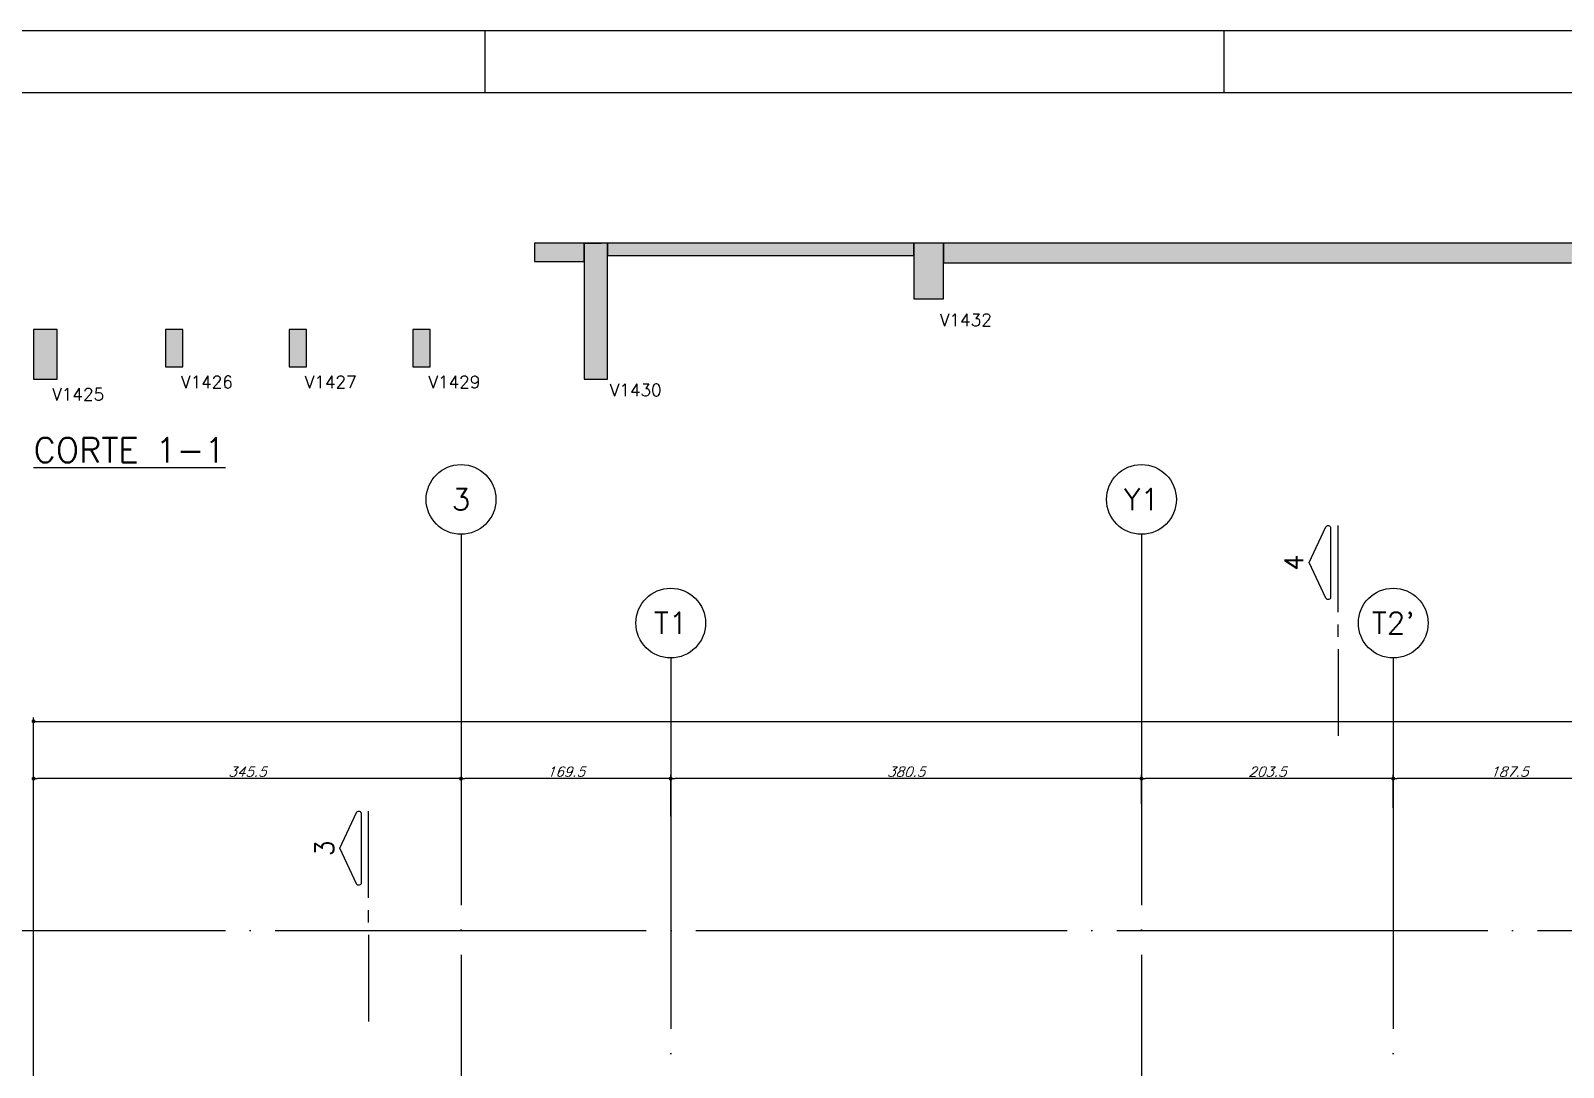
# Model space of a CAD drawing. Header units: millimetres. Extents: x -2290 to 5505, y -2157 to 2343.
# Drawn here: x -1607 to -368, y 1504 to 2343 of the extents above; entities that cross this region are included whole.
import ezdxf
from ezdxf.enums import TextEntityAlignment as Align

# ---------------------------------------------------------------- set-up
doc = ezdxf.new("R2010")
doc.units = ezdxf.units.MM
doc.header["$LTSCALE"] = 50
doc.linetypes.add('EIXO', pattern=[6.8, 6, -0.4, 0, -0.4])
for name, color, linetype in [('F-CORTE', 4, 'Continuous'), ('F-CORTE-INDICAÇÃO', 4, 'Continuous'), ('F-COTAS', 106, 'Continuous'), ('F-EIXO', 12, 'EIXO'), ('F-MARGEM', 1, 'Continuous'), ('F-SOLIDO-CORTE', 71, 'Continuous'), ('F-TEXTO', 6, 'Continuous'), ('F-TEXTO-YELLOW', 2, 'Continuous')]:
    doc.layers.add(name, color=color, linetype=linetype)
doc.styles.add('CP-TEXT-INCL', font='simplex.shx', dxfattribs={"oblique": 20})
doc.styles.add('MCP', font='simplex.shx')
doc.styles.add('ROMANS', font='simplex.shx')
doc.dimstyles.new('CP-COTAS-50', dxfattribs={"dimscale": 0.64, "dimtxt": 12.5, "dimasz": 5, "dimexe": 5, "dimexo": 5, "dimgap": 2.5, "dimtad": 1, "dimdec": 1, "dimdsep": 46, "dimtxsty": 'CP-TEXT-INCL', "dimblk1": 'DOT', "dimblk2": 'DOT', "dimsah": 1, "dimcen": 9, "dimclrd": 256, "dimclre": 256, "dimclrt": 256, "dimadec": 0, "dimazin": 0, "dimtfac": 1, "dimtdec": 1, "dimtmove": 2, "dimatfit": 3, "dimldrblk": 'DOT', "dimfxl": 0, "dimtolj": 1, "dimarcsym": 0})

# ---------------------------------------------------------------- blocks, each defined once
blk = doc.blocks.new('*U62')
at = {"layer": 'F-CORTE-INDICAÇÃO'}
for p, q in [((70, 0), (0, 0)), ((80, 0), (90, 0)), ((100, 0), (170, 0))]:
    blk.add_line(p, q, dxfattribs=at)
blk.add_lwpolyline([(112, 6, -0.802585), (111.2, 9.8), (140, 23.3), (168.8, 9.8, -0.802585), (168, 6)], format="xyb", close=True, dxfattribs=at)
at = {"layer": 'F-CORTE-INDICAÇÃO', "style": 'ROMANS'}
blk.add_attdef('CORTE', text='', height=15, dxfattribs=at).set_placement((140, 35.8), align=Align.MIDDLE_CENTER)
at = {"layer": 'F-CORTE-INDICAÇÃO', "color": 2, "style": 'ROMANS'}
blk.add_attdef('FOLHA', text='', height=12, dxfattribs=at).set_placement((140, -10), align=Align.MIDDLE_CENTER)
blk = doc.blocks.new('*U64')
at = {"layer": 'F-CORTE-INDICAÇÃO'}
for p, q in [((70, 0), (0, 0)), ((80, 0), (90, 0)), ((100, 0), (170, 0))]:
    blk.add_line(p, q, dxfattribs=at)
blk.add_lwpolyline([(112, 6, -0.802585), (111.2, 9.8), (140, 23.3), (168.8, 9.8, -0.802585), (168, 6)], format="xyb", close=True, dxfattribs=at)
at = {"layer": 'F-CORTE-INDICAÇÃO', "style": 'ROMANS'}
blk.add_attdef('CORTE', text='', height=15, dxfattribs=at).set_placement((140, 35.8), align=Align.MIDDLE_CENTER)
at = {"layer": 'F-CORTE-INDICAÇÃO', "color": 2, "style": 'ROMANS'}
blk.add_attdef('FOLHA', text='', height=12, dxfattribs=at).set_placement((140, -10), align=Align.MIDDLE_CENTER)
blk = doc.blocks.new('*U46')
at = {"layer": 'F-EIXO'}
blk.add_line((0, 0), (0, -2961.1), dxfattribs=at)
at = {"layer": 'F-EIXO', "color": 2, "linetype": 'Continuous'}
blk.add_circle((0, 28.2), 28.2, dxfattribs=at)
at = {"layer": 'F-TEXTO', "style": 'ROMANS'}
blk.add_attdef('EIXO', text='', height=17.5, rotation=360, dxfattribs=at).set_placement((0, 28.2), align=Align.MIDDLE_CENTER)
blk = doc.blocks.new('*U44')
at = {"layer": 'F-EIXO'}
blk.add_line((0, 0), (0, -2861.1), dxfattribs=at)
at = {"layer": 'F-EIXO', "color": 2, "linetype": 'Continuous'}
blk.add_circle((0, 28.2), 28.2, dxfattribs=at)
at = {"layer": 'F-TEXTO', "style": 'ROMANS'}
blk.add_attdef('EIXO', text='', height=17.5, rotation=360, dxfattribs=at).set_placement((0, 28.2), align=Align.MIDDLE_CENTER)
blk = doc.blocks.new('*U26')
at = {"layer": 'F-EIXO'}
blk.add_line((0, 0), (5086.4, 0), dxfattribs=at)
at = {"layer": 'F-TEXTO', "style": 'ROMANS'}
blk.add_attdef('EIXO', text='', height=17.5, dxfattribs=at).set_placement((-28.2, 0), align=Align.MIDDLE_CENTER)
blk = doc.blocks.new('*U31')
at = {"layer": 'F-EIXO'}
blk.add_line((0, 0), (0, -2861.1), dxfattribs=at)
at = {"layer": 'F-EIXO', "color": 2, "linetype": 'Continuous'}
blk.add_circle((0, 28.2), 28.2, dxfattribs=at)
at = {"layer": 'F-TEXTO', "style": 'ROMANS'}
blk.add_attdef('EIXO', text='', height=17.5, rotation=360, dxfattribs=at).set_placement((0, 28.2), align=Align.MIDDLE_CENTER)
blk = doc.blocks.new('*U22')
at = {"layer": 'F-EIXO'}
blk.add_line((0, 0), (0, -2961.1), dxfattribs=at)
at = {"layer": 'F-EIXO', "color": 2, "linetype": 'Continuous'}
blk.add_circle((0, 28.2), 28.2, dxfattribs=at)
at = {"layer": 'F-TEXTO', "style": 'ROMANS'}
blk.add_attdef('EIXO', text='', height=17.5, rotation=360, dxfattribs=at).set_placement((0, 28.2), align=Align.MIDDLE_CENTER)
blk = doc.blocks.new('A0-2L_900')
at = {"layer": 'F-MARGEM', "color": 2}
for p, q in [((21, 90), (21, 89)), ((32.95, 89), (32.95, 90))]:
    blk.add_line(p, q, dxfattribs=at)
blk.add_lwpolyline([(155.9, 0), (0, 0), (0, 90), (155.9, 90)], close=True, dxfattribs=at)
at = {"layer": 'F-MARGEM', "color": 7}
blk.add_lwpolyline([(2.5, 89), (154.9, 89), (154.9, 1), (2.5, 1)], close=True, dxfattribs=at)
blk = doc.blocks.new('_DOT')
at = {"color": 0, "linetype": 'ByBlock'}
blk.add_line((-0.5, 0), (-1, 0), dxfattribs=at)
at = {"color": 0, "linetype": 'ByBlock', "const_width": 0.5}
blk.add_lwpolyline([(-0.25, 0, 1), (0.25, 0, 1)], format="xyb", close=True, dxfattribs=at)
blk = doc.blocks.new('*D275')
at = {"layer": 'DEFPOINTS', "color": 0, "transparency": 16777216}
for p in [(3070, 1784), (-1605, 1438), (3070, 1438)]:
    blk.add_point(p, dxfattribs=at)
at = {"layer": 'F-COTAS', "lineweight": -2, "transparency": 16777216}
for p, q in [((-1605, 1441.2), (-1605, 1787.2)), ((-1601.8, 1784), (3066.8, 1784)), ((3070, 1441.2), (3070, 1787.2))]:
    blk.add_line(p, q, dxfattribs=at)
at = {"layer": 'F-COTAS', "lineweight": -2, "transparency": 16777216, "xscale": 3.2, "yscale": 3.2, "zscale": 3.2, "rotation": 180}
blk.add_blockref('_DOT', (-1605, 1784), dxfattribs=at)
at = {"layer": 'F-COTAS', "lineweight": -2, "transparency": 16777216, "xscale": 3.2, "yscale": 3.2, "zscale": 3.2}
blk.add_blockref('_DOT', (3070, 1784), dxfattribs=at)
at = {"layer": 'F-COTAS', "transparency": 16777216, "insert": (732.5, 1789.6), "char_height": 8, "attachment_point": 5, "style": 'CP-TEXT-INCL'}
blk.add_mtext('\\A1;4675', dxfattribs=at)
blk = doc.blocks.new('*D290')
at = {"layer": 'DEFPOINTS', "color": 0, "transparency": 16777216}
for p in [(-506, 1737.7), (-506, 1710.9), (-318.5, 1715.9)]:
    blk.add_point(p, dxfattribs=at)
at = {"layer": 'F-COTAS', "lineweight": -2, "transparency": 16777216}
for p, q in [((-506, 1714.1), (-506, 1740.9)), ((-321.7, 1737.7), (-502.8, 1737.7)), ((-318.5, 1719.1), (-318.5, 1740.9))]:
    blk.add_line(p, q, dxfattribs=at)
at = {"layer": 'F-COTAS', "lineweight": -2, "transparency": 16777216, "xscale": 3.2, "yscale": 3.2, "zscale": 3.2, "rotation": 180}
blk.add_blockref('_DOT', (-506, 1737.7), dxfattribs=at)
at = {"layer": 'F-COTAS', "lineweight": -2, "transparency": 16777216, "xscale": 3.2, "yscale": 3.2, "zscale": 3.2}
blk.add_blockref('_DOT', (-318.5, 1737.7), dxfattribs=at)
at = {"layer": 'F-COTAS', "transparency": 16777216, "insert": (-412.3, 1743.3), "char_height": 8, "attachment_point": 5, "style": 'CP-TEXT-INCL'}
blk.add_mtext('\\A1;187.5', dxfattribs=at)
blk = doc.blocks.new('*D291')
at = {"layer": 'DEFPOINTS', "color": 0, "transparency": 16777216}
for p in [(-709.5, 1737.7), (-709.5, 1714.2), (-506, 1710.9)]:
    blk.add_point(p, dxfattribs=at)
at = {"layer": 'F-COTAS', "lineweight": -2, "transparency": 16777216}
for p, q in [((-709.5, 1717.4), (-709.5, 1740.9)), ((-509.2, 1737.7), (-706.3, 1737.7)), ((-506, 1714.1), (-506, 1740.9))]:
    blk.add_line(p, q, dxfattribs=at)
at = {"layer": 'F-COTAS', "lineweight": -2, "transparency": 16777216, "xscale": 3.2, "yscale": 3.2, "zscale": 3.2, "rotation": 180}
blk.add_blockref('_DOT', (-709.5, 1737.7), dxfattribs=at)
at = {"layer": 'F-COTAS', "lineweight": -2, "transparency": 16777216, "xscale": 3.2, "yscale": 3.2, "zscale": 3.2}
blk.add_blockref('_DOT', (-506, 1737.7), dxfattribs=at)
at = {"layer": 'F-COTAS', "transparency": 16777216, "insert": (-607.8, 1743.3), "char_height": 8, "attachment_point": 5, "style": 'CP-TEXT-INCL'}
blk.add_mtext('\\A1;203.5', dxfattribs=at)
blk = doc.blocks.new('*D292')
at = {"layer": 'DEFPOINTS', "color": 0, "transparency": 16777216}
for p in [(-1090, 1737.7), (-709.5, 1714.2), (-1090, 1704.2)]:
    blk.add_point(p, dxfattribs=at)
at = {"layer": 'F-COTAS', "lineweight": -2, "transparency": 16777216}
for p, q in [((-1090, 1707.4), (-1090, 1740.9)), ((-712.7, 1737.7), (-1086.8, 1737.7)), ((-709.5, 1717.4), (-709.5, 1740.9))]:
    blk.add_line(p, q, dxfattribs=at)
at = {"layer": 'F-COTAS', "lineweight": -2, "transparency": 16777216, "xscale": 3.2, "yscale": 3.2, "zscale": 3.2, "rotation": 180}
blk.add_blockref('_DOT', (-1090, 1737.7), dxfattribs=at)
at = {"layer": 'F-COTAS', "lineweight": -2, "transparency": 16777216, "xscale": 3.2, "yscale": 3.2, "zscale": 3.2}
blk.add_blockref('_DOT', (-709.5, 1737.7), dxfattribs=at)
at = {"layer": 'F-COTAS', "transparency": 16777216, "insert": (-899.8, 1743.3), "char_height": 8, "attachment_point": 5, "style": 'CP-TEXT-INCL'}
blk.add_mtext('\\A1;380.5', dxfattribs=at)
blk = doc.blocks.new('*D293')
at = {"layer": 'DEFPOINTS', "color": 0, "transparency": 16777216}
for p in [(-1259.5, 1737.7), (-1259.5, 1737.7), (-1090, 1704.2)]:
    blk.add_point(p, dxfattribs=at)
at = {"layer": 'F-COTAS', "lineweight": -2, "transparency": 16777216}
for p, q in [((-1093.2, 1737.7), (-1256.3, 1737.7)), ((-1090, 1707.4), (-1090, 1740.9))]:
    blk.add_line(p, q, dxfattribs=at)
at = {"layer": 'F-COTAS', "lineweight": -2, "transparency": 16777216, "xscale": 3.2, "yscale": 3.2, "zscale": 3.2, "rotation": 180}
blk.add_blockref('_DOT', (-1259.5, 1737.7), dxfattribs=at)
at = {"layer": 'F-COTAS', "lineweight": -2, "transparency": 16777216, "xscale": 3.2, "yscale": 3.2, "zscale": 3.2}
blk.add_blockref('_DOT', (-1090, 1737.7), dxfattribs=at)
at = {"layer": 'F-COTAS', "transparency": 16777216, "insert": (-1174.8, 1743.3), "char_height": 8, "attachment_point": 5, "style": 'CP-TEXT-INCL'}
blk.add_mtext('\\A1;169.5', dxfattribs=at)
blk = doc.blocks.new('*D294')
at = {"layer": 'DEFPOINTS', "color": 0, "transparency": 16777216}
for p in [(-1605, 1737.7), (-1259.5, 1737.7), (-1605, 1676.2)]:
    blk.add_point(p, dxfattribs=at)
at = {"layer": 'F-COTAS', "lineweight": -2, "transparency": 16777216}
for p, q in [((-1605, 1679.4), (-1605, 1740.9)), ((-1262.7, 1737.7), (-1601.8, 1737.7))]:
    blk.add_line(p, q, dxfattribs=at)
at = {"layer": 'F-COTAS', "lineweight": -2, "transparency": 16777216, "xscale": 3.2, "yscale": 3.2, "zscale": 3.2, "rotation": 180}
blk.add_blockref('_DOT', (-1605, 1737.7), dxfattribs=at)
at = {"layer": 'F-COTAS', "lineweight": -2, "transparency": 16777216, "xscale": 3.2, "yscale": 3.2, "zscale": 3.2}
blk.add_blockref('_DOT', (-1259.5, 1737.7), dxfattribs=at)
at = {"layer": 'F-COTAS', "transparency": 16777216, "insert": (-1432.2, 1743.3), "char_height": 8, "attachment_point": 5, "style": 'CP-TEXT-INCL'}
blk.add_mtext('\\A1;345.5', dxfattribs=at)

msp = doc.modelspace()

# ---------------------------------------------------------------- hatches: boundary and pattern name
at = {"layer": 'F-SOLIDO-CORTE', "linetype": 'Continuous'}
for points in [[(-1195.078, 2170.788), (-1200, 2170.788), (-1200, 2165.174), (-1200, 2163.329), (-1200, 2155.788), (-1185.031, 2155.788), (-1180.109, 2155.788), (-1160, 2155.788), (-1160, 2161.401), (-1160, 2163.247), (-1160, 2170.788), (-1180.109, 2170.788)], [(-1160, 2129.624), (-1160, 2116.088), (-1160, 2060.788), (-1150.448, 2060.788), (-1143.338, 2060.788), (-1141, 2060.788), (-1141, 2101.951), (-1141, 2115.487), (-1141, 2170.788), (-1148.11, 2170.788), (-1150.448, 2170.788), (-1160, 2170.788)], [(-961.726, 2170.788), (-1048.841, 2170.788), (-1049.099, 2170.788), (-1054.194, 2170.788), (-1060.083, 2170.788), (-1065.761, 2170.788), (-1070.264, 2170.788), (-1070.458, 2170.788), (-1109.501, 2170.788), (-1126.394, 2170.788), (-1126.934, 2170.788), (-1127.156, 2170.788), (-1141, 2170.788), (-1141, 2167.045), (-1141, 2165.736), (-1141, 2160.788), (-1127.156, 2160.788), (-1126.624, 2160.788), (-1126.394, 2160.788), (-1087.351, 2160.788), (-1070.458, 2160.788), (-1070.264, 2160.788), (-1065.761, 2160.788), (-1060.083, 2160.788), (-1054.194, 2160.788), (-1049.099, 2160.788), (-1048.841, 2160.788), (-961.726, 2160.788), (-914.104, 2160.788), (-893.5, 2160.788), (-893.5, 2164.289), (-893.5, 2165.804), (-893.5, 2170.788), (-941.122, 2170.788)], [(-893.5, 2155.03), (-893.5, 2148.213), (-893.5, 2125.788), (-881.54, 2125.788), (-873.136, 2125.788), (-869.5, 2125.788), (-869.5, 2141.545), (-869.5, 2148.363), (-869.5, 2170.788), (-877.904, 2170.788), (-881.54, 2170.788), (-893.5, 2170.788)], [(-146.113, 2170.788), (-156.092, 2170.788), (-253.262, 2170.788), (-295.304, 2170.788), (-334.673, 2170.788), (-397.352, 2170.788), (-424.471, 2170.788), (-543.526, 2170.788), (-595.037, 2170.788), (-849.935, 2170.788), (-863.591, 2170.788), (-869.5, 2170.788), (-869.5, 2165.185), (-869.5, 2162.761), (-869.5, 2154.788), (-855.844, 2154.788), (-849.935, 2154.788), (-595.037, 2154.788), (-475.981, 2154.788), (-424.471, 2154.788), (-361.791, 2154.788), (-334.673, 2154.788), (-295.304, 2154.788), (-198.134, 2154.788), (-156.092, 2154.788), (-129.597, 2154.788), (-123.05, 2154.788), (-61, 2154.788), (-61, 2164.558), (-61, 2166.716), (-61, 2170.788), (-123.05, 2170.788)], [(-1605, 2086.781), (-1605, 2081.937), (-1605, 2060.788), (-1594.954, 2060.788), (-1588.301, 2060.788), (-1586, 2060.788), (-1586, 2074.794), (-1586, 2079.638), (-1586, 2100.788), (-1592.653, 2100.788), (-1594.954, 2100.788), (-1605, 2100.788)], [(-1491.026, 2100.788), (-1498.429, 2100.788), (-1498.429, 2090.283), (-1498.429, 2086.65), (-1498.429, 2070.788), (-1491.026, 2070.788), (-1486.124, 2070.788), (-1484.429, 2070.788), (-1484.429, 2081.292), (-1484.429, 2084.925), (-1484.429, 2100.788), (-1489.331, 2100.788)], [(-1391.026, 2100.788), (-1398.429, 2100.788), (-1398.429, 2090.283), (-1398.429, 2086.65), (-1398.429, 2070.788), (-1391.026, 2070.788), (-1386.124, 2070.788), (-1384.429, 2070.788), (-1384.429, 2081.292), (-1384.429, 2084.925), (-1384.429, 2100.788), (-1389.331, 2100.788)], [(-1291.026, 2100.788), (-1298.429, 2100.788), (-1298.429, 2090.283), (-1298.429, 2086.65), (-1298.429, 2070.788), (-1291.026, 2070.788), (-1286.124, 2070.788), (-1284.429, 2070.788), (-1284.429, 2081.292), (-1284.429, 2084.925), (-1284.429, 2100.788), (-1289.331, 2100.788)]]:
    msp.add_hatch(color=256, dxfattribs=at).paths.add_polyline_path(points, flags=16)

# ---------------------------------------------------------------- linework, layer by layer
at = {"layer": 'F-CORTE', "linetype": 'Continuous'}
for p, q in [((-1195.078, 2170.788), (-1200, 2170.788)), ((-1200, 2170.788), (-1200, 2165.174)), ((-1147.333, 2170.788), (-1195.078, 2170.788)), ((-1141, 2170.788), (-1146, 2170.788)), ((-961.726, 2170.788), (-1141, 2170.788)), ((-893.5, 2170.788), (-961.726, 2170.788)), ((-881.54, 2170.788), (-893.5, 2170.788)), ((-877.904, 2170.788), (-881.54, 2170.788)), ((-869.5, 2170.788), (-877.904, 2170.788)), ((-146.113, 2170.788), (-869.5, 2170.788)), ((-1200, 2165.174), (-1200, 2163.329)), ((-1200, 2163.329), (-1200, 2155.788)), ((-1200, 2155.788), (-1185.031, 2155.788)), ((-1185.031, 2155.788), (-1180.109, 2155.788)), ((-1180.109, 2155.788), (-1160, 2155.788)), ((-1160, 2155.788), (-1160, 2129.624)), ((-1141, 2115.487), (-1141, 2160.788)), ((-1141, 2160.788), (-1127.156, 2160.788)), ((-1127.156, 2160.788), (-1126.624, 2160.788)), ((-1126.624, 2160.788), (-1126.394, 2160.788)), ((-1126.394, 2160.788), (-1087.351, 2160.788)), ((-1087.351, 2160.788), (-1070.458, 2160.788)), ((-1070.458, 2160.788), (-1070.264, 2160.788)), ((-1070.264, 2160.788), (-1065.761, 2160.788)), ((-1065.761, 2160.788), (-1060.083, 2160.788)), ((-1060.083, 2160.788), (-1054.194, 2160.788)), ((-1054.194, 2160.788), (-1049.099, 2160.788)), ((-1049.099, 2160.788), (-1048.841, 2160.788)), ((-1048.841, 2160.788), (-961.726, 2160.788)), ((-961.726, 2160.788), (-914.104, 2160.788)), ((-914.104, 2160.788), (-893.5, 2160.788)), ((-893.5, 2160.788), (-893.5, 2155.03)), ((-893.5, 2155.03), (-893.5, 2125.788)), ((-869.5, 2148.363), (-869.5, 2154.788)), ((-869.5, 2154.788), (-855.844, 2154.788)), ((-869.5, 2141.545), (-869.5, 2148.363)), ((-855.844, 2154.788), (-849.935, 2154.788)), ((-849.935, 2154.788), (-595.037, 2154.788)), ((-595.037, 2154.788), (-475.981, 2154.788)), ((-475.981, 2154.788), (-424.471, 2154.788)), ((-424.471, 2154.788), (-361.791, 2154.788)), ((-869.5, 2125.788), (-869.5, 2141.545)), ((-1160, 2129.624), (-1160, 2060.788)), ((-893.5, 2125.788), (-881.54, 2125.788)), ((-881.54, 2125.788), (-873.136, 2125.788)), ((-873.136, 2125.788), (-869.5, 2125.788)), ((-1141, 2101.951), (-1141, 2115.487)), ((-1594.954, 2100.788), (-1605, 2100.788)), ((-1605, 2100.788), (-1605, 2086.781)), ((-1592.653, 2100.788), (-1594.954, 2100.788)), ((-1586, 2100.788), (-1592.653, 2100.788)), ((-1586, 2079.638), (-1586, 2100.788)), ((-1491.026, 2100.788), (-1498.429, 2100.788)), ((-1498.429, 2100.788), (-1498.429, 2090.283)), ((-1484.429, 2100.788), (-1491.026, 2100.788)), ((-1484.429, 2084.925), (-1484.429, 2100.788)), ((-1391.026, 2100.788), (-1398.429, 2100.788)), ((-1398.429, 2100.788), (-1398.429, 2090.283)), ((-1384.429, 2100.788), (-1391.026, 2100.788)), ((-1384.429, 2084.925), (-1384.429, 2100.788)), ((-1291.026, 2100.788), (-1298.429, 2100.788)), ((-1298.429, 2100.788), (-1298.429, 2090.283)), ((-1284.429, 2100.788), (-1291.026, 2100.788)), ((-1284.429, 2084.925), (-1284.429, 2100.788)), ((-1141, 2060.788), (-1141, 2101.951)), ((-1605, 2086.781), (-1605, 2060.788)), ((-1498.429, 2090.283), (-1498.429, 2086.65)), ((-1498.429, 2086.65), (-1498.429, 2070.788)), ((-1484.429, 2081.292), (-1484.429, 2084.925)), ((-1484.429, 2070.788), (-1484.429, 2081.292)), ((-1398.429, 2090.283), (-1398.429, 2086.65)), ((-1398.429, 2086.65), (-1398.429, 2070.788)), ((-1384.429, 2081.292), (-1384.429, 2084.925)), ((-1384.429, 2070.788), (-1384.429, 2081.292)), ((-1298.429, 2090.283), (-1298.429, 2086.65)), ((-1298.429, 2086.65), (-1298.429, 2070.788)), ((-1284.429, 2081.292), (-1284.429, 2084.925)), ((-1284.429, 2070.788), (-1284.429, 2081.292)), ((-1586, 2074.794), (-1586, 2079.638)), ((-1586, 2060.788), (-1586, 2074.794)), ((-1498.429, 2070.788), (-1491.026, 2070.788)), ((-1491.026, 2070.788), (-1486.124, 2070.788)), ((-1486.124, 2070.788), (-1484.429, 2070.788)), ((-1398.429, 2070.788), (-1391.026, 2070.788)), ((-1391.026, 2070.788), (-1386.124, 2070.788)), ((-1386.124, 2070.788), (-1384.429, 2070.788)), ((-1298.429, 2070.788), (-1291.026, 2070.788)), ((-1291.026, 2070.788), (-1286.124, 2070.788)), ((-1286.124, 2070.788), (-1284.429, 2070.788)), ((-1605, 2060.788), (-1594.954, 2060.788)), ((-1594.954, 2060.788), (-1588.301, 2060.788)), ((-1588.301, 2060.788), (-1586, 2060.788)), ((-1160, 2060.788), (-1150.448, 2060.788)), ((-1150.448, 2060.788), (-1143.338, 2060.788)), ((-1143.338, 2060.788), (-1141, 2060.788))]:
    msp.add_line(p, q, dxfattribs=at)
at = {"layer": 'F-SOLIDO-CORTE', "linetype": 'Continuous'}
for p, q in [((-1195.078, 2170.788), (-1200, 2170.788)), ((-1200, 2170.788), (-1200, 2165.174)), ((-1180.109, 2170.788), (-1195.078, 2170.788)), ((-1160, 2170.788), (-1180.109, 2170.788)), ((-1160, 2170.788), (-1153.905, 2170.788)), ((-1160, 2163.247), (-1160, 2170.788)), ((-1150.448, 2170.788), (-1160, 2170.788)), ((-1160, 2170.788), (-1160, 2129.624)), ((-1153.905, 2170.788), (-1148.666, 2170.788)), ((-1148.11, 2170.788), (-1150.448, 2170.788)), ((-1148.666, 2170.788), (-1146, 2170.788)), ((-1141, 2170.788), (-1148.11, 2170.788)), ((-1127.156, 2170.788), (-1141, 2170.788)), ((-1141, 2170.788), (-1141, 2167.045)), ((-1141, 2115.487), (-1141, 2170.788)), ((-1126.934, 2170.788), (-1127.156, 2170.788)), ((-1126.394, 2170.788), (-1126.934, 2170.788)), ((-1109.501, 2170.788), (-1126.394, 2170.788)), ((-1070.458, 2170.788), (-1109.501, 2170.788)), ((-1070.264, 2170.788), (-1070.458, 2170.788)), ((-1065.761, 2170.788), (-1070.264, 2170.788)), ((-1060.083, 2170.788), (-1065.761, 2170.788)), ((-1054.194, 2170.788), (-1060.083, 2170.788)), ((-1049.099, 2170.788), (-1054.194, 2170.788)), ((-1048.84, 2170.788), (-1049.099, 2170.788)), ((-961.727, 2170.788), (-1048.84, 2170.788)), ((-941.122, 2170.788), (-961.727, 2170.788)), ((-893.5, 2170.788), (-941.122, 2170.788)), ((-893.5, 2165.804), (-893.5, 2170.788)), ((-881.54, 2170.788), (-893.5, 2170.788)), ((-893.5, 2170.788), (-893.5, 2155.03)), ((-877.904, 2170.788), (-881.54, 2170.788)), ((-869.5, 2170.788), (-877.904, 2170.788)), ((-863.591, 2170.788), (-869.5, 2170.788)), ((-869.5, 2170.788), (-869.5, 2165.185)), ((-869.5, 2148.363), (-869.5, 2170.788)), ((-849.935, 2170.788), (-863.591, 2170.788)), ((-595.037, 2170.788), (-849.935, 2170.788)), ((-543.526, 2170.788), (-595.037, 2170.788)), ((-424.471, 2170.788), (-543.526, 2170.788)), ((-397.352, 2170.788), (-424.471, 2170.788)), ((-334.673, 2170.788), (-397.352, 2170.788)), ((-1200, 2165.174), (-1200, 2163.329)), ((-1200, 2163.329), (-1200, 2155.788)), ((-1200, 2155.788), (-1185.031, 2155.788)), ((-1185.031, 2155.788), (-1180.109, 2155.788)), ((-1180.109, 2155.788), (-1160, 2155.788)), ((-1160, 2161.401), (-1160, 2163.247)), ((-1160, 2155.788), (-1160, 2161.401)), ((-1141, 2167.045), (-1141, 2165.736)), ((-1141, 2165.736), (-1141, 2160.788)), ((-1141, 2160.788), (-1127.156, 2160.788)), ((-1127.156, 2160.788), (-1126.624, 2160.788)), ((-1126.624, 2160.788), (-1126.394, 2160.788)), ((-1126.394, 2160.788), (-1087.35, 2160.788)), ((-1087.35, 2160.788), (-1070.458, 2160.788)), ((-1070.458, 2160.788), (-1070.264, 2160.788)), ((-1070.264, 2160.788), (-1065.761, 2160.788)), ((-1065.761, 2160.788), (-1060.083, 2160.788)), ((-1060.083, 2160.788), (-1054.194, 2160.788)), ((-1054.194, 2160.788), (-1049.099, 2160.788)), ((-1049.099, 2160.788), (-1048.84, 2160.788)), ((-1048.84, 2160.788), (-961.727, 2160.788)), ((-961.727, 2160.788), (-914.104, 2160.788)), ((-914.104, 2160.788), (-893.5, 2160.788)), ((-893.5, 2164.289), (-893.5, 2165.804)), ((-893.5, 2160.788), (-893.5, 2164.289)), ((-869.5, 2165.185), (-869.5, 2162.761)), ((-869.5, 2162.761), (-869.5, 2154.788)), ((-893.5, 2155.03), (-893.5, 2148.213)), ((-893.5, 2148.213), (-893.5, 2125.788)), ((-869.5, 2154.788), (-855.844, 2154.788)), ((-869.5, 2141.545), (-869.5, 2148.363)), ((-855.844, 2154.788), (-849.935, 2154.788)), ((-849.935, 2154.788), (-595.037, 2154.788)), ((-595.037, 2154.788), (-475.981, 2154.788)), ((-475.981, 2154.788), (-424.471, 2154.788)), ((-424.471, 2154.788), (-361.791, 2154.788)), ((-869.5, 2125.788), (-869.5, 2141.545)), ((-1160, 2129.624), (-1160, 2116.088)), ((-893.5, 2125.788), (-881.54, 2125.788)), ((-881.54, 2125.788), (-873.136, 2125.788)), ((-873.136, 2125.788), (-869.5, 2125.788)), ((-1160, 2116.088), (-1160, 2060.788)), ((-1141, 2101.951), (-1141, 2115.487)), ((-1594.954, 2100.788), (-1605, 2100.788)), ((-1605, 2100.788), (-1605, 2086.781)), ((-1592.653, 2100.788), (-1594.954, 2100.788)), ((-1586, 2100.788), (-1592.653, 2100.788)), ((-1586, 2079.638), (-1586, 2100.788)), ((-1491.026, 2100.788), (-1498.429, 2100.788)), ((-1498.429, 2100.788), (-1498.429, 2090.283)), ((-1489.331, 2100.788), (-1491.026, 2100.788)), ((-1484.429, 2100.788), (-1489.331, 2100.788)), ((-1484.429, 2084.925), (-1484.429, 2100.788)), ((-1391.026, 2100.788), (-1398.429, 2100.788)), ((-1398.429, 2100.788), (-1398.429, 2090.283)), ((-1389.331, 2100.788), (-1391.026, 2100.788)), ((-1384.429, 2100.788), (-1389.331, 2100.788)), ((-1384.429, 2084.925), (-1384.429, 2100.788)), ((-1291.026, 2100.788), (-1298.429, 2100.788)), ((-1298.429, 2100.788), (-1298.429, 2090.283)), ((-1289.331, 2100.788), (-1291.026, 2100.788)), ((-1284.429, 2100.788), (-1289.331, 2100.788)), ((-1284.429, 2084.925), (-1284.429, 2100.788)), ((-1141, 2060.788), (-1141, 2101.951)), ((-1605, 2086.781), (-1605, 2081.937)), ((-1605, 2081.937), (-1605, 2060.788)), ((-1498.429, 2090.283), (-1498.429, 2086.65)), ((-1498.429, 2086.65), (-1498.429, 2070.788)), ((-1484.429, 2081.292), (-1484.429, 2084.925)), ((-1484.429, 2070.788), (-1484.429, 2081.292)), ((-1398.429, 2090.283), (-1398.429, 2086.65)), ((-1398.429, 2086.65), (-1398.429, 2070.788)), ((-1384.429, 2081.292), (-1384.429, 2084.925)), ((-1384.429, 2070.788), (-1384.429, 2081.292)), ((-1298.429, 2090.283), (-1298.429, 2086.65)), ((-1298.429, 2086.65), (-1298.429, 2070.788)), ((-1284.429, 2081.292), (-1284.429, 2084.925)), ((-1284.429, 2070.788), (-1284.429, 2081.292)), ((-1586, 2074.794), (-1586, 2079.638)), ((-1586, 2060.788), (-1586, 2074.794)), ((-1498.429, 2070.788), (-1491.026, 2070.788)), ((-1491.026, 2070.788), (-1486.124, 2070.788)), ((-1486.124, 2070.788), (-1484.429, 2070.788)), ((-1398.429, 2070.788), (-1391.026, 2070.788)), ((-1391.026, 2070.788), (-1386.124, 2070.788)), ((-1386.124, 2070.788), (-1384.429, 2070.788)), ((-1298.429, 2070.788), (-1291.026, 2070.788)), ((-1291.026, 2070.788), (-1286.124, 2070.788)), ((-1286.124, 2070.788), (-1284.429, 2070.788)), ((-1605, 2060.788), (-1594.954, 2060.788)), ((-1594.954, 2060.788), (-1588.301, 2060.788)), ((-1588.301, 2060.788), (-1586, 2060.788)), ((-1160, 2060.788), (-1150.448, 2060.788)), ((-1150.448, 2060.788), (-1143.338, 2060.788)), ((-1143.338, 2060.788), (-1141, 2060.788))]:
    msp.add_line(p, q, dxfattribs=at)

# ---------------------------------------------------------------- block references
at = {"layer": 'F-CORTE-INDICAÇÃO', "linetype": 'Continuous'}
ref = msp.add_blockref('*U64', (-550.631, 1772.399), dxfattribs=dict(at, rotation=90))
ref.add_attrib('CORTE', '4', dxfattribs={"height": 15, "rotation": 90, "style": 'ROMANS'}).set_placement((-586.395, 1912.399), align=Align.MIDDLE_CENTER)
ref = msp.add_blockref('*U62', (-1334.199, 1541.405), dxfattribs=dict(at, rotation=90))
ref.add_attrib('CORTE', '3', dxfattribs={"height": 15, "rotation": 90, "style": 'ROMANS'}).set_placement((-1369.962, 1681.405), align=Align.MIDDLE_CENTER)
at = {"layer": 'F-EIXO', "linetype": 'Continuous'}
for name, p, values in [('*U22', (-1259.5, 1935.283), {'EIXO': '3'}), ('*U46', (-709.5, 1935.283), {'EIXO': 'Y1'}), ('*U31', (-1090, 1835.283), {'EIXO': 'T1'}), ('*U44', (-506, 1835.283), {'EIXO': "T2'"})]:
    msp.add_blockref(name, p, dxfattribs=at).add_auto_attribs(values)
msp.add_blockref('*U26', (-1749.828, 1615), dxfattribs=at)
at = {"layer": 'F-MARGEM', "xscale": 50, "yscale": 50, "zscale": 50}
msp.add_blockref('A0-2L_900', (-2290.233, -2157.396), dxfattribs=at)

# ---------------------------------------------------------------- texts
at = {"layer": 'F-CORTE', "color": 6, "linetype": 'Continuous', "style": 'MCP'}
msp.add_text('%%UCORTE 1-1', height=20, dxfattribs=at).set_placement((-1605, 1993.429))
at = {"layer": 'F-TEXTO-YELLOW', "linetype": 'Continuous', "style": 'MCP'}
for s, p in [('V1432', (-872.454, 2103.704)), ('V1426', (-1485.873, 2053.429)), ('V1427', (-1385.873, 2053.429)), ('V1429', (-1285.873, 2053.429)), ('V1430', (-1139.328, 2046.937)), ('V1425', (-1589.944, 2043.429))]:
    msp.add_text(s, height=10, dxfattribs=at).set_placement(p)

# ---------------------------------------------------------------- dimensions: what is measured, and where the dimension line sits
at = {"layer": 'F-COTAS'}
for base, p1, p2, picture, middle in [((3070, 1784.04), (-1605, 1438), (3070, 1438), '*D275', (732.5, 1789.64)), ((-1605, 1737.657), (-1259.5, 1737.657), (-1605, 1676.164), '*D294', (-1432.25, 1743.257)), ((-1259.5, 1737.657), (-1090, 1704.192), (-1259.5, 1737.657), '*D293', (-1174.75, 1743.257)), ((-1090, 1737.657), (-709.5, 1714.223), (-1090, 1704.192), '*D292', (-899.75, 1743.257)), ((-709.5, 1737.657), (-506, 1710.925), (-709.5, 1714.223), '*D291', (-607.75, 1743.257)), ((-506, 1737.657), (-318.5, 1715.871), (-506, 1710.925), '*D290', (-412.25, 1743.257))]:
    dim = msp.add_linear_dim(base=base, p1=p1, p2=p2, dimstyle='CP-COTAS-50', override={"dimfxl": 7.5}, dxfattribs=at)
    dim.commit()
    dim.dimension.update_dxf_attribs({"geometry": picture, "text_midpoint": middle})

doc.saveas('drawing.dxf')
